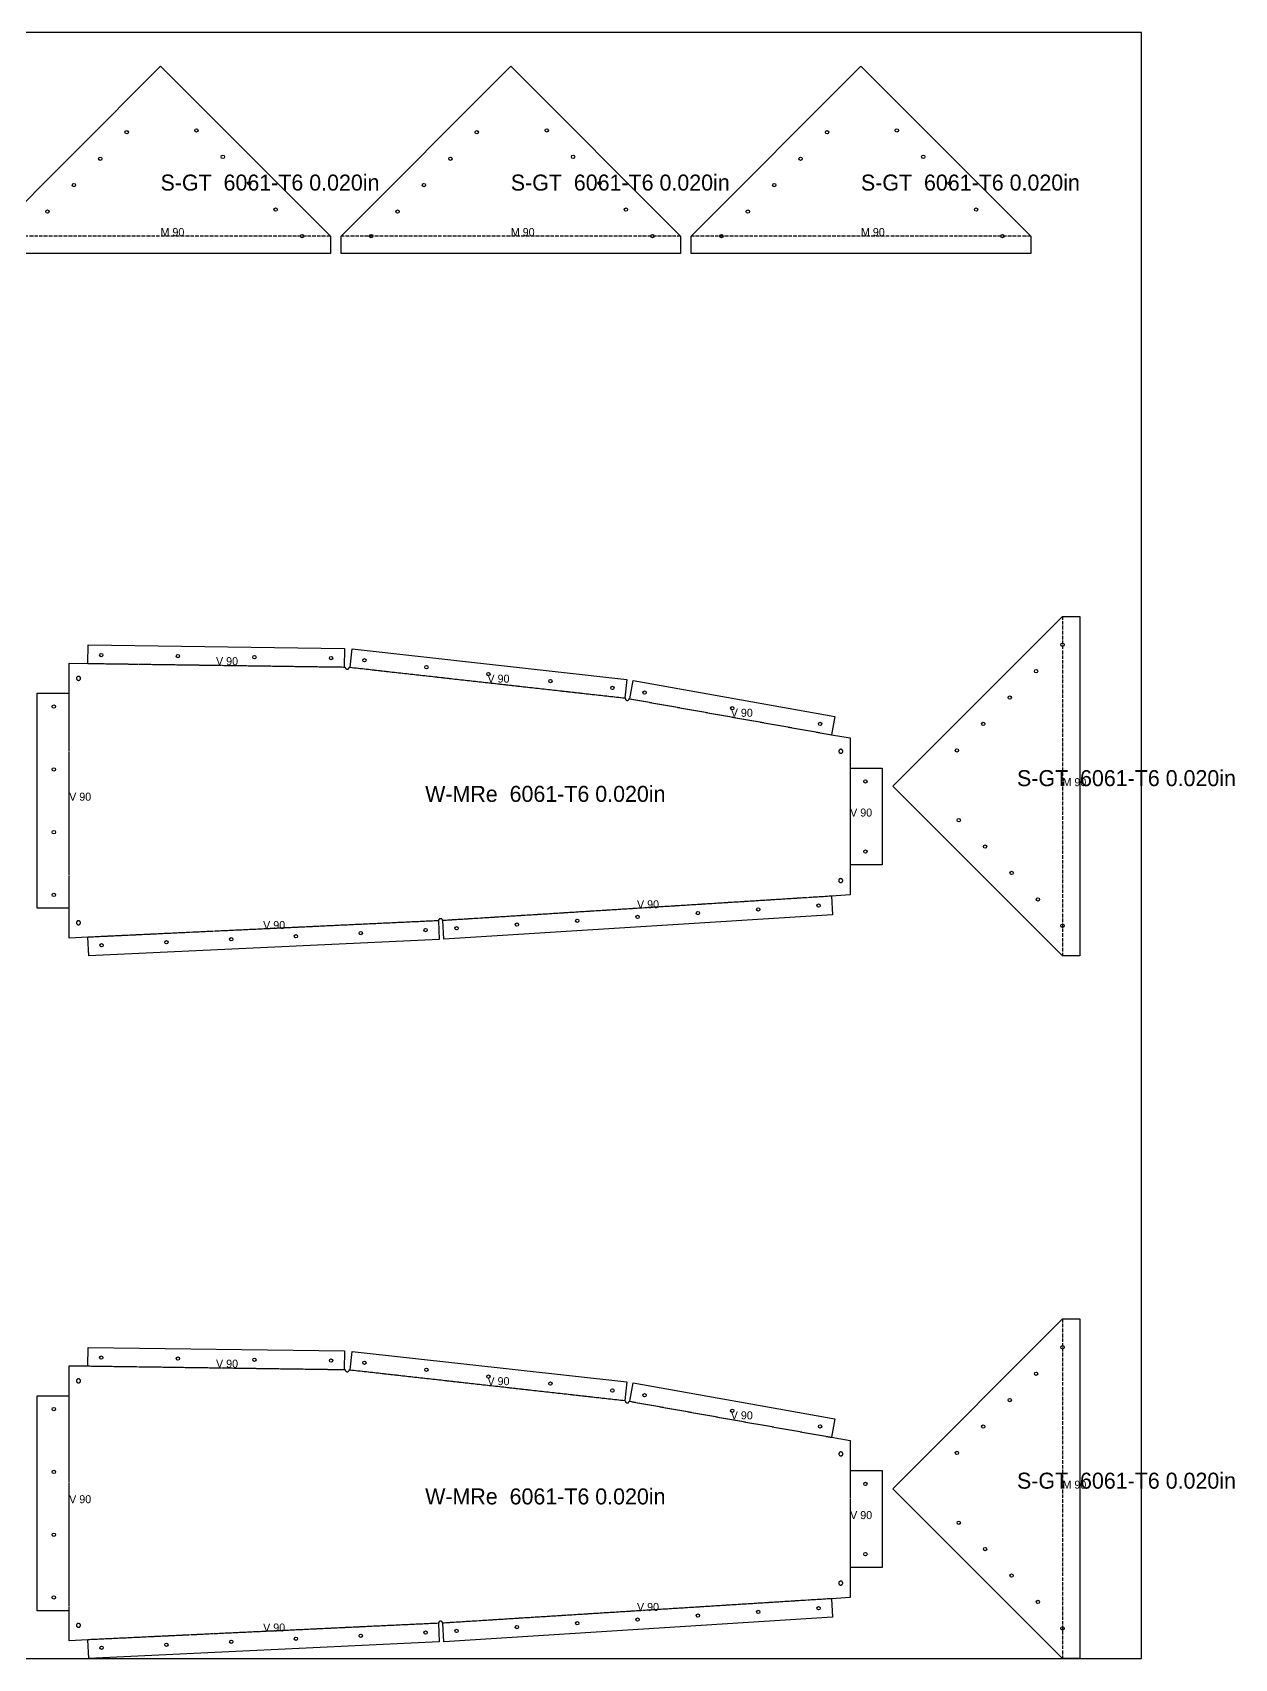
# Model space of a CAD drawing. Header units: millimetres. Extents: x 0 to 2508, y 0 to 1219.
# Drawn here: x 1607 to 2508, y 0 to 1219 of the extents above; entities that cross this region are included whole.
import ezdxf

# ---------------------------------------------------------------- set-up
doc = ezdxf.new("R2010")
doc.units = ezdxf.units.MM
doc.linetypes.add('DASHDOT', pattern=[3.556, 2.54, -0.508, 0, -0.508])
doc.linetypes.add('DASHED', pattern=[1.524, 1.27, -0.254])
for name, color, linetype in [('CUT', 7, 'CONTINUOUS'), ('ETCH', 8, 'CONTINUOUS'), ('HOLE', 6, 'CONTINUOUS'), ('MOUNTAIN', 5, 'DASHDOT'), ('VALLEY', 1, 'DASHED')]:
    doc.layers.add(name, color=color, linetype=linetype)

msp = doc.modelspace()

# ---------------------------------------------------------------- linework, layer by layer
at = {"layer": 'CUT'}
for points in [[(1829.9, 1066.4), (1829.9, 1066.4), (1829.9, 1053.4), (1575.4, 1053.4), (1575.4, 1066.4), (1702.6, 1193.7), (1829.9, 1066.4), (1829.9, 1066.4), (1829.9, 1066.4)], [(2092.5, 1066.4), (2092.5, 1066.4), (2092.5, 1053.4), (1837.9, 1053.4), (1837.9, 1066.4), (1965.2, 1193.7), (2092.5, 1066.4), (2092.5, 1066.4), (2092.5, 1066.4)], [(2355, 1066.4), (2355, 1066.4), (2355, 1053.4), (2100.5, 1053.4), (2100.5, 1066.4), (2227.7, 1193.7), (2355, 1066.4), (2355, 1066.4), (2355, 1066.4)], [(2378.8, 781.3), (2378.8, 781.3), (2391.8, 781.3), (2391.8, 526.7), (2378.8, 526.7), (2251.5, 654), (2378.8, 781.3), (2378.8, 781.3), (2378.8, 781.3)], [(1634.1, 746.2), (1648.1, 746), (1648.3, 759.9), (1840.5, 757.3), (1840.3, 743.3), (1841.1, 743.3), (1841.1, 743.3), (1841.1, 743.1), (1841.1, 743), (1841.1, 742.8), (1841.1, 742.7), (1841.2, 742.6), (1841.3, 742.4), (1841.3, 742.3), (1841.4, 742.2), (1841.5, 742.1), (1841.7, 742), (1841.8, 741.9), (1841.9, 741.8), (1842, 741.8), (1842.2, 741.8), (1842.3, 741.7), (1842.5, 741.7), (1842.6, 741.7), (1842.8, 741.7), (1842.9, 741.7), (1843.1, 741.8), (1843.2, 741.8), (1843.3, 741.9), (1843.4, 742), (1843.6, 742.1), (1843.7, 742.2), (1843.8, 742.3), (1843.8, 742.4), (1843.9, 742.6), (1844, 742.7), (1844, 742.8), (1844, 743), (1844, 743.1), (1844, 743.1), (1844.8, 743.1), (1846.3, 756.9), (2052.1, 734), (2050.6, 720.1), (2051.1, 720), (2051.1, 720), (2051, 719.9), (2051, 719.7), (2051.1, 719.6), (2051.1, 719.4), (2051.1, 719.3), (2051.2, 719.1), (2051.3, 719), (2051.3, 718.9), (2051.4, 718.8), (2051.5, 718.7), (2051.7, 718.6), (2051.8, 718.5), (2051.9, 718.4), (2052, 718.4), (2052.2, 718.3), (2052.3, 718.3), (2052.5, 718.3), (2052.6, 718.3), (2052.8, 718.3), (2052.9, 718.3), (2053, 718.4), (2053.2, 718.4), (2053.3, 718.5), (2053.4, 718.6), (2053.6, 718.7), (2053.7, 718.8), (2053.7, 718.9), (2053.8, 719), (2053.9, 719.1), (2054, 719.3), (2054, 719.4), (2054, 719.6), (2054, 719.6), (2054.5, 719.5), (2057, 733.3), (2208.2, 706.3), (2205.7, 692.5), (2219.6, 690.1), (2219.6, 667.6), (2243.5, 667.6), (2243.5, 594.9), (2219.6, 594.9), (2219.6, 572.4), (2205.5, 571.5), (2206.4, 557.6), (1915, 539.3), (1914.2, 553.2), (1914.1, 553.2), (1914, 553.4), (1914, 553.5), (1914, 553.7), (1913.9, 553.8), (1913.8, 553.9), (1913.8, 554), (1913.7, 554.2), (1913.6, 554.3), (1913.5, 554.4), (1913.3, 554.4), (1913.2, 554.5), (1913.1, 554.6), (1912.9, 554.6), (1912.8, 554.6), (1912.6, 554.6), (1912.5, 554.6), (1912.3, 554.6), (1912.2, 554.6), (1912.1, 554.6), (1911.9, 554.5), (1911.8, 554.4), (1911.7, 554.4), (1911.5, 554.3), (1911.4, 554.2), (1911.4, 554), (1911.3, 553.9), (1911.2, 553.8), (1911.1, 553.7), (1911.1, 553.5), (1911.1, 553.4), (1911.1, 553.2), (1911.1, 553.1), (1911.1, 553.1), (1910.9, 553.1), (1911.6, 539.1), (1648.8, 526.7), (1648.1, 540.7), (1634.1, 540), (1634.1, 562.5), (1610.1, 562.5), (1610.1, 723.7), (1634.1, 723.7), (1634.1, 746.2)], [(1642.6, 735), (1642.6, 735.2), (1642.5, 735.3), (1642.5, 735.5), (1642.4, 735.6), (1642.3, 735.7), (1642.2, 735.8), (1642.1, 735.9), (1642, 736), (1641.9, 736.1), (1641.7, 736.2), (1641.6, 736.2), (1641.5, 736.3), (1641.3, 736.3), (1641.2, 736.3), (1641, 736.3), (1640.9, 736.3), (1640.7, 736.3), (1640.6, 736.2), (1640.5, 736.2), (1640.3, 736.1), (1640.2, 736), (1640.1, 735.9), (1640, 735.8), (1639.9, 735.7), (1639.8, 735.6), (1639.7, 735.5), (1639.7, 735.3), (1639.6, 735.2), (1639.6, 735), (1639.6, 734.9), (1639.6, 734.8), (1639.6, 734.6), (1639.6, 734.5), (1639.7, 734.3), (1639.7, 734.2), (1639.8, 734.1), (1639.9, 733.9), (1640, 733.8), (1640.1, 733.7), (1640.2, 733.6), (1640.3, 733.5), (1640.5, 733.5), (1640.6, 733.4), (1640.7, 733.4), (1640.9, 733.3), (1641, 733.3), (1641.2, 733.3), (1641.3, 733.3), (1641.5, 733.4), (1641.6, 733.4), (1641.7, 733.5), (1641.9, 733.5), (1642, 733.6), (1642.1, 733.7), (1642.2, 733.8), (1642.3, 733.9), (1642.4, 734), (1642.5, 734.2), (1642.5, 734.3), (1642.6, 734.5), (1642.6, 734.6), (1642.6, 734.7), (1642.6, 734.9), (1642.6, 735)], [(2214, 680.7), (2213.9, 680.8), (2213.8, 681), (2213.7, 681.1), (2213.6, 681.2), (2213.5, 681.3), (2213.4, 681.4), (2213.3, 681.4), (2213.1, 681.5), (2213, 681.5), (2212.9, 681.6), (2212.7, 681.6), (2212.6, 681.6), (2212.4, 681.6), (2212.3, 681.5), (2212.1, 681.5), (2212, 681.4), (2211.9, 681.4), (2211.7, 681.3), (2211.6, 681.2), (2211.5, 681.1), (2211.4, 681), (2211.3, 680.9), (2211.3, 680.7), (2211.2, 680.6), (2211.2, 680.4), (2211.1, 680.3), (2211.1, 680.2), (2211.1, 680), (2211.1, 679.9), (2211.2, 679.7), (2211.2, 679.6), (2211.3, 679.4), (2211.3, 679.3), (2211.4, 679.2), (2211.5, 679.1), (2211.6, 679), (2211.7, 678.9), (2211.9, 678.8), (2212, 678.7), (2212.1, 678.7), (2212.3, 678.6), (2212.4, 678.6), (2212.6, 678.6), (2212.7, 678.6), (2212.9, 678.6), (2213, 678.6), (2213.1, 678.7), (2213.3, 678.7), (2213.4, 678.8), (2213.5, 678.9), (2213.6, 679), (2213.7, 679.1), (2213.8, 679.2), (2213.9, 679.3), (2214, 679.4), (2214, 679.6), (2214.1, 679.7), (2214.1, 679.9), (2214.1, 680), (2214.1, 680.2), (2214.1, 680.3), (2214.1, 680.4), (2214, 680.6), (2214, 680.7)], [(2213.8, 584), (2213.7, 584.1), (2213.6, 584.2), (2213.5, 584.3), (2213.4, 584.4), (2213.3, 584.5), (2213.2, 584.5), (2213, 584.6), (2212.9, 584.6), (2212.7, 584.7), (2212.6, 584.7), (2212.5, 584.7), (2212.3, 584.7), (2212.2, 584.6), (2212, 584.6), (2211.9, 584.5), (2211.8, 584.5), (2211.6, 584.4), (2211.5, 584.3), (2211.4, 584.2), (2211.3, 584.1), (2211.2, 584), (2211.2, 583.8), (2211.1, 583.7), (2211.1, 583.6), (2211, 583.4), (2211, 583.3), (2211, 583.1), (2211, 583), (2211.1, 582.8), (2211.1, 582.7), (2211.2, 582.5), (2211.2, 582.4), (2211.3, 582.3), (2211.4, 582.2), (2211.5, 582.1), (2211.6, 582), (2211.8, 581.9), (2211.9, 581.8), (2212, 581.8), (2212.2, 581.7), (2212.3, 581.7), (2212.4, 581.7), (2212.6, 581.7), (2212.7, 581.7), (2212.9, 581.7), (2213, 581.8), (2213.2, 581.8), (2213.3, 581.9), (2213.4, 582), (2213.5, 582.1), (2213.6, 582.2), (2213.7, 582.3), (2213.8, 582.4), (2213.9, 582.5), (2213.9, 582.7), (2214, 582.8), (2214, 583), (2214, 583.1), (2214, 583.3), (2214, 583.4), (2214, 583.5), (2213.9, 583.7), (2213.9, 583.8), (2213.8, 584)], [(1642.3, 552.5), (1642.2, 552.6), (1642.1, 552.7), (1642, 552.8), (1641.9, 552.8), (1641.7, 552.9), (1641.6, 553), (1641.5, 553), (1641.3, 553), (1641.2, 553.1), (1641, 553.1), (1640.9, 553), (1640.7, 553), (1640.6, 553), (1640.5, 552.9), (1640.3, 552.9), (1640.2, 552.8), (1640.1, 552.7), (1640, 552.6), (1639.9, 552.5), (1639.8, 552.3), (1639.7, 552.2), (1639.7, 552.1), (1639.6, 551.9), (1639.6, 551.8), (1639.6, 551.6), (1639.6, 551.5), (1639.6, 551.3), (1639.6, 551.2), (1639.7, 551.1), (1639.7, 550.9), (1639.8, 550.8), (1639.9, 550.7), (1640, 550.6), (1640.1, 550.5), (1640.2, 550.4), (1640.3, 550.3), (1640.4, 550.2), (1640.6, 550.2), (1640.7, 550.1), (1640.9, 550.1), (1641, 550.1), (1641.2, 550.1), (1641.3, 550.1), (1641.5, 550.1), (1641.6, 550.1), (1641.7, 550.2), (1641.9, 550.3), (1642, 550.4), (1642.1, 550.4), (1642.2, 550.6), (1642.3, 550.7), (1642.4, 550.8), (1642.4, 550.9), (1642.5, 551.1), (1642.5, 551.2), (1642.6, 551.3), (1642.6, 551.5), (1642.6, 551.6), (1642.6, 551.8), (1642.5, 551.9), (1642.5, 552.1), (1642.4, 552.2), (1642.4, 552.3), (1642.3, 552.5)], [(2378.8, 254.6), (2378.8, 254.6), (2391.8, 254.6), (2391.8, 0), (2378.8, 0), (2251.5, 127.3), (2378.8, 254.6), (2378.8, 254.6), (2378.8, 254.6)], [(1634.1, 219.5), (1648.1, 219.3), (1648.3, 233.2), (1840.5, 230.6), (1840.3, 216.6), (1841.1, 216.6), (1841.1, 216.6), (1841.1, 216.4), (1841.1, 216.3), (1841.1, 216.1), (1841.1, 216), (1841.2, 215.9), (1841.3, 215.7), (1841.3, 215.6), (1841.4, 215.5), (1841.5, 215.4), (1841.7, 215.3), (1841.8, 215.2), (1841.9, 215.1), (1842, 215.1), (1842.2, 215.1), (1842.3, 215), (1842.5, 215), (1842.6, 215), (1842.8, 215), (1842.9, 215), (1843.1, 215.1), (1843.2, 215.1), (1843.3, 215.2), (1843.4, 215.3), (1843.6, 215.4), (1843.7, 215.5), (1843.8, 215.6), (1843.8, 215.7), (1843.9, 215.9), (1844, 216), (1844, 216.1), (1844, 216.3), (1844, 216.4), (1844, 216.4), (1844.8, 216.4), (1846.3, 230.2), (2052.1, 207.3), (2050.6, 193.4), (2051.1, 193.3), (2051.1, 193.3), (2051, 193.2), (2051, 193), (2051.1, 192.9), (2051.1, 192.7), (2051.1, 192.6), (2051.2, 192.4), (2051.3, 192.3), (2051.3, 192.2), (2051.4, 192.1), (2051.5, 192), (2051.7, 191.9), (2051.8, 191.8), (2051.9, 191.7), (2052, 191.7), (2052.2, 191.6), (2052.3, 191.6), (2052.5, 191.6), (2052.6, 191.6), (2052.8, 191.6), (2052.9, 191.6), (2053, 191.7), (2053.2, 191.7), (2053.3, 191.8), (2053.4, 191.9), (2053.6, 192), (2053.7, 192.1), (2053.7, 192.2), (2053.8, 192.3), (2053.9, 192.4), (2054, 192.6), (2054, 192.7), (2054, 192.9), (2054, 192.9), (2054.5, 192.8), (2057, 206.6), (2208.2, 179.6), (2205.7, 165.8), (2219.6, 163.4), (2219.6, 140.9), (2243.5, 140.9), (2243.5, 68.2), (2219.6, 68.2), (2219.6, 45.7), (2205.5, 44.8), (2206.4, 30.9), (1915, 12.6), (1914.2, 26.5), (1914.1, 26.5), (1914, 26.7), (1914, 26.8), (1914, 27), (1913.9, 27.1), (1913.8, 27.2), (1913.8, 27.3), (1913.7, 27.5), (1913.6, 27.6), (1913.5, 27.7), (1913.3, 27.7), (1913.2, 27.8), (1913.1, 27.9), (1912.9, 27.9), (1912.8, 27.9), (1912.6, 27.9), (1912.5, 27.9), (1912.3, 27.9), (1912.2, 27.9), (1912.1, 27.9), (1911.9, 27.8), (1911.8, 27.7), (1911.7, 27.7), (1911.5, 27.6), (1911.4, 27.5), (1911.4, 27.3), (1911.3, 27.2), (1911.2, 27.1), (1911.1, 27), (1911.1, 26.8), (1911.1, 26.7), (1911.1, 26.5), (1911.1, 26.4), (1911.1, 26.4), (1910.9, 26.4), (1911.6, 12.4), (1648.8, 0), (1648.1, 14), (1634.1, 13.3), (1634.1, 35.8), (1610.1, 35.8), (1610.1, 197), (1634.1, 197), (1634.1, 219.5)], [(1642.6, 208.3), (1642.6, 208.5), (1642.5, 208.6), (1642.5, 208.8), (1642.4, 208.9), (1642.3, 209), (1642.2, 209.1), (1642.1, 209.2), (1642, 209.3), (1641.9, 209.4), (1641.7, 209.5), (1641.6, 209.5), (1641.5, 209.6), (1641.3, 209.6), (1641.2, 209.6), (1641, 209.6), (1640.9, 209.6), (1640.7, 209.6), (1640.6, 209.5), (1640.5, 209.5), (1640.3, 209.4), (1640.2, 209.3), (1640.1, 209.2), (1640, 209.1), (1639.9, 209), (1639.8, 208.9), (1639.7, 208.8), (1639.7, 208.6), (1639.6, 208.5), (1639.6, 208.3), (1639.6, 208.2), (1639.6, 208.1), (1639.6, 207.9), (1639.6, 207.8), (1639.7, 207.6), (1639.7, 207.5), (1639.8, 207.4), (1639.9, 207.2), (1640, 207.1), (1640.1, 207), (1640.2, 206.9), (1640.3, 206.8), (1640.5, 206.8), (1640.6, 206.7), (1640.7, 206.7), (1640.9, 206.6), (1641, 206.6), (1641.2, 206.6), (1641.3, 206.6), (1641.5, 206.7), (1641.6, 206.7), (1641.7, 206.8), (1641.9, 206.8), (1642, 206.9), (1642.1, 207), (1642.2, 207.1), (1642.3, 207.2), (1642.4, 207.3), (1642.5, 207.5), (1642.5, 207.6), (1642.6, 207.8), (1642.6, 207.9), (1642.6, 208), (1642.6, 208.2), (1642.6, 208.3)], [(2214, 154), (2213.9, 154.1), (2213.8, 154.3), (2213.7, 154.4), (2213.6, 154.5), (2213.5, 154.6), (2213.4, 154.7), (2213.3, 154.7), (2213.1, 154.8), (2213, 154.8), (2212.9, 154.9), (2212.7, 154.9), (2212.6, 154.9), (2212.4, 154.9), (2212.3, 154.8), (2212.1, 154.8), (2212, 154.7), (2211.9, 154.7), (2211.7, 154.6), (2211.6, 154.5), (2211.5, 154.4), (2211.4, 154.3), (2211.3, 154.2), (2211.3, 154), (2211.2, 153.9), (2211.2, 153.7), (2211.1, 153.6), (2211.1, 153.5), (2211.1, 153.3), (2211.1, 153.2), (2211.2, 153), (2211.2, 152.9), (2211.3, 152.7), (2211.3, 152.6), (2211.4, 152.5), (2211.5, 152.4), (2211.6, 152.3), (2211.7, 152.2), (2211.9, 152.1), (2212, 152), (2212.1, 152), (2212.3, 151.9), (2212.4, 151.9), (2212.6, 151.9), (2212.7, 151.9), (2212.9, 151.9), (2213, 151.9), (2213.1, 152), (2213.3, 152), (2213.4, 152.1), (2213.5, 152.2), (2213.6, 152.3), (2213.7, 152.4), (2213.8, 152.5), (2213.9, 152.6), (2214, 152.7), (2214, 152.9), (2214.1, 153), (2214.1, 153.2), (2214.1, 153.3), (2214.1, 153.5), (2214.1, 153.6), (2214.1, 153.7), (2214, 153.9), (2214, 154)], [(2213.8, 57.3), (2213.7, 57.4), (2213.6, 57.5), (2213.5, 57.6), (2213.4, 57.7), (2213.3, 57.8), (2213.2, 57.8), (2213, 57.9), (2212.9, 57.9), (2212.7, 58), (2212.6, 58), (2212.5, 58), (2212.3, 58), (2212.2, 57.9), (2212, 57.9), (2211.9, 57.8), (2211.8, 57.8), (2211.6, 57.7), (2211.5, 57.6), (2211.4, 57.5), (2211.3, 57.4), (2211.2, 57.3), (2211.2, 57.1), (2211.1, 57), (2211.1, 56.9), (2211, 56.7), (2211, 56.6), (2211, 56.4), (2211, 56.3), (2211.1, 56.1), (2211.1, 56), (2211.2, 55.8), (2211.2, 55.7), (2211.3, 55.6), (2211.4, 55.5), (2211.5, 55.4), (2211.6, 55.3), (2211.8, 55.2), (2211.9, 55.1), (2212, 55.1), (2212.2, 55), (2212.3, 55), (2212.4, 55), (2212.6, 55), (2212.7, 55), (2212.9, 55), (2213, 55.1), (2213.2, 55.1), (2213.3, 55.2), (2213.4, 55.3), (2213.5, 55.4), (2213.6, 55.5), (2213.7, 55.6), (2213.8, 55.7), (2213.9, 55.8), (2213.9, 56), (2214, 56.1), (2214, 56.3), (2214, 56.4), (2214, 56.6), (2214, 56.7), (2214, 56.8), (2213.9, 57), (2213.9, 57.1), (2213.8, 57.3)], [(1642.3, 25.8), (1642.2, 25.9), (1642.1, 26), (1642, 26.1), (1641.9, 26.1), (1641.7, 26.2), (1641.6, 26.3), (1641.5, 26.3), (1641.3, 26.3), (1641.2, 26.4), (1641, 26.4), (1640.9, 26.3), (1640.7, 26.3), (1640.6, 26.3), (1640.5, 26.2), (1640.3, 26.2), (1640.2, 26.1), (1640.1, 26), (1640, 25.9), (1639.9, 25.8), (1639.8, 25.6), (1639.7, 25.5), (1639.7, 25.4), (1639.6, 25.2), (1639.6, 25.1), (1639.6, 24.9), (1639.6, 24.8), (1639.6, 24.6), (1639.6, 24.5), (1639.7, 24.4), (1639.7, 24.2), (1639.8, 24.1), (1639.9, 24), (1640, 23.9), (1640.1, 23.8), (1640.2, 23.7), (1640.3, 23.6), (1640.4, 23.5), (1640.6, 23.5), (1640.7, 23.4), (1640.9, 23.4), (1641, 23.4), (1641.2, 23.4), (1641.3, 23.4), (1641.5, 23.4), (1641.6, 23.4), (1641.7, 23.5), (1641.9, 23.6), (1642, 23.7), (1642.1, 23.7), (1642.2, 23.9), (1642.3, 24), (1642.4, 24.1), (1642.4, 24.2), (1642.5, 24.4), (1642.5, 24.5), (1642.6, 24.6), (1642.6, 24.8), (1642.6, 24.9), (1642.6, 25.1), (1642.5, 25.2), (1642.5, 25.4), (1642.4, 25.5), (1642.4, 25.6), (1642.3, 25.8)]]:
    msp.add_lwpolyline(points, close=True, dxfattribs=at)
at = {"layer": 'ETCH'}
msp.add_lwpolyline([(0, 0), (2438, 0), (2438, 1219), (0, 1219)], close=True, dxfattribs=at)
at = {"layer": 'HOLE'}
for centre in [(1729.5, 1145.6), (1992.1, 1145.6), (2254.6, 1145.6), (1677.2, 1144.2), (1939.7, 1144.2), (2202.3, 1144.2), (1657.4, 1124.4), (1749.3, 1125.8), (1919.9, 1124.4), (2011.9, 1125.8), (2182.5, 1124.4), (2274.4, 1125.8), (1637.6, 1104.6), (1769.1, 1106), (1900.1, 1104.6), (2031.7, 1106), (2162.7, 1104.6), (2294.2, 1106), (1617.8, 1084.8), (1788.9, 1086.2), (1880.3, 1084.8), (2051.5, 1086.2), (2142.9, 1084.8), (2314, 1086.2), (1808.7, 1066.4), (1860.5, 1066.4), (2071.3, 1066.4), (2123.1, 1066.4), (2333.8, 1066.4), (2378.8, 760), (1658.2, 752.3), (1715.6, 751.5), (1773, 750.7), (1830.4, 750), (1855.4, 748.4), (1901.9, 743.2), (1948.4, 738), (1994.9, 732.8), (2359, 740.2), (2041.4, 727.6), (2065.5, 724.1), (2339.2, 720.4), (1622.6, 713.7), (2131.2, 712.4), (2197, 700.7), (2319.4, 700.6), (2299.6, 680.8), (1622.6, 666.6), (2231, 657.6), (2301, 628.5), (1622.6, 619.5), (2320.8, 608.7), (2231, 604.9), (2340.6, 588.9), (1622.6, 572.5), (2150.7, 561.6), (2195.9, 564.4), (2360.4, 569.1), (1924.6, 547.4), (1969.8, 550.2), (2015, 553.1), (2060.2, 555.9), (2105.5, 558.8), (2378.8, 549.3), (1707, 537), (1755.6, 539.2), (1804.1, 541.5), (1852.7, 543.8), (1901.3, 546.1), (1658.4, 534.7), (2378.8, 233.3), (1658.2, 225.6), (1715.6, 224.8), (1773, 224), (1830.4, 223.3), (1855.4, 221.7), (1901.9, 216.5), (1948.4, 211.3), (1994.9, 206.1), (2359, 213.5), (2041.4, 200.9), (2065.5, 197.4), (1622.6, 187), (2131.2, 185.7), (2339.2, 193.7), (2197, 174), (2319.4, 173.9), (2299.6, 154.1), (1622.6, 139.9), (2231, 130.9), (2301, 101.8), (1622.6, 92.8), (2231, 78.2), (2320.8, 82), (2340.6, 62.2), (1622.6, 45.8), (2195.9, 37.7), (2360.4, 42.4), (1969.8, 23.5), (2015, 26.4), (2060.2, 29.2), (2105.5, 32.1), (2150.7, 34.9), (1755.6, 12.5), (1804.1, 14.8), (1852.7, 17.1), (1901.3, 19.4), (1924.6, 20.7), (2378.8, 22.6), (1658.4, 8), (1707, 10.3)]:
    msp.add_circle(centre, 1.25, dxfattribs=at)
at = {"layer": 'MOUNTAIN'}
for p, q in [((1829.9, 1066.4), (1575.4, 1066.4)), ((2092.5, 1066.4), (1837.9, 1066.4)), ((2355, 1066.4), (2100.5, 1066.4)), ((2378.8, 781.3), (2378.8, 526.7)), ((2378.8, 254.6), (2378.8, 0))]:
    msp.add_line(p, q, dxfattribs=at)
at = {"layer": 'VALLEY'}
for p, q in [((1648.1, 746), (1840.3, 743.3)), ((1844.8, 743.1), (2050.6, 720.1)), ((1634.1, 562.5), (1634.1, 723.7)), ((2054.5, 719.5), (2205.7, 692.5)), ((2219.6, 667.6), (2219.6, 594.9)), ((2205.5, 571.5), (1914.2, 553.2)), ((1910.9, 553.1), (1648.1, 540.7)), ((1648.1, 219.3), (1840.3, 216.6)), ((1844.8, 216.4), (2050.6, 193.4)), ((1634.1, 35.8), (1634.1, 197)), ((2054.5, 192.8), (2205.7, 165.8)), ((2219.6, 140.9), (2219.6, 68.2)), ((2205.5, 44.8), (1914.2, 26.5)), ((1910.9, 26.4), (1648.1, 14))]:
    msp.add_line(p, q, dxfattribs=at)

# ---------------------------------------------------------------- texts
at = {"layer": 'ETCH'}
for s, height, p in [('S-GT  6061-T6 0.020in', 12, (1702.6, 1100.5)), ('S-GT  6061-T6 0.020in', 12, (1965.2, 1100.5)), ('S-GT  6061-T6 0.020in', 12, (2227.7, 1100.5)), ('M 90', 6, (1702.6, 1066.4)), ('M 90', 6, (1965.2, 1066.4)), ('M 90', 6, (2227.7, 1066.4)), ('V 90', 6, (1744.2, 744.7)), ('V 90', 6, (1947.7, 731.6)), ('V 90', 6, (2130.1, 706)), ('S-GT  6061-T6 0.020in', 12, (2344.7, 654)), ('M 90', 6, (2378.8, 654)), ('V 90', 6, (1634.1, 643.1)), ('W-MRe  6061-T6 0.020in', 12, (1901, 642.2)), ('V 90', 6, (2219.6, 631.2)), ('V 90', 6, (2059.8, 562.4)), ('V 90', 6, (1779.5, 546.9)), ('V 90', 6, (1744.2, 218)), ('V 90', 6, (1947.7, 204.9)), ('V 90', 6, (2130.1, 179.3)), ('S-GT  6061-T6 0.020in', 12, (2344.7, 127.3)), ('V 90', 6, (1634.1, 116.4)), ('W-MRe  6061-T6 0.020in', 12, (1901, 115.5)), ('M 90', 6, (2378.8, 127.3)), ('V 90', 6, (2219.6, 104.5)), ('V 90', 6, (2059.8, 35.7)), ('V 90', 6, (1779.5, 20.2))]:
    msp.add_text(s, height=height, dxfattribs=at).set_placement(p)

doc.saveas('drawing.dxf')
